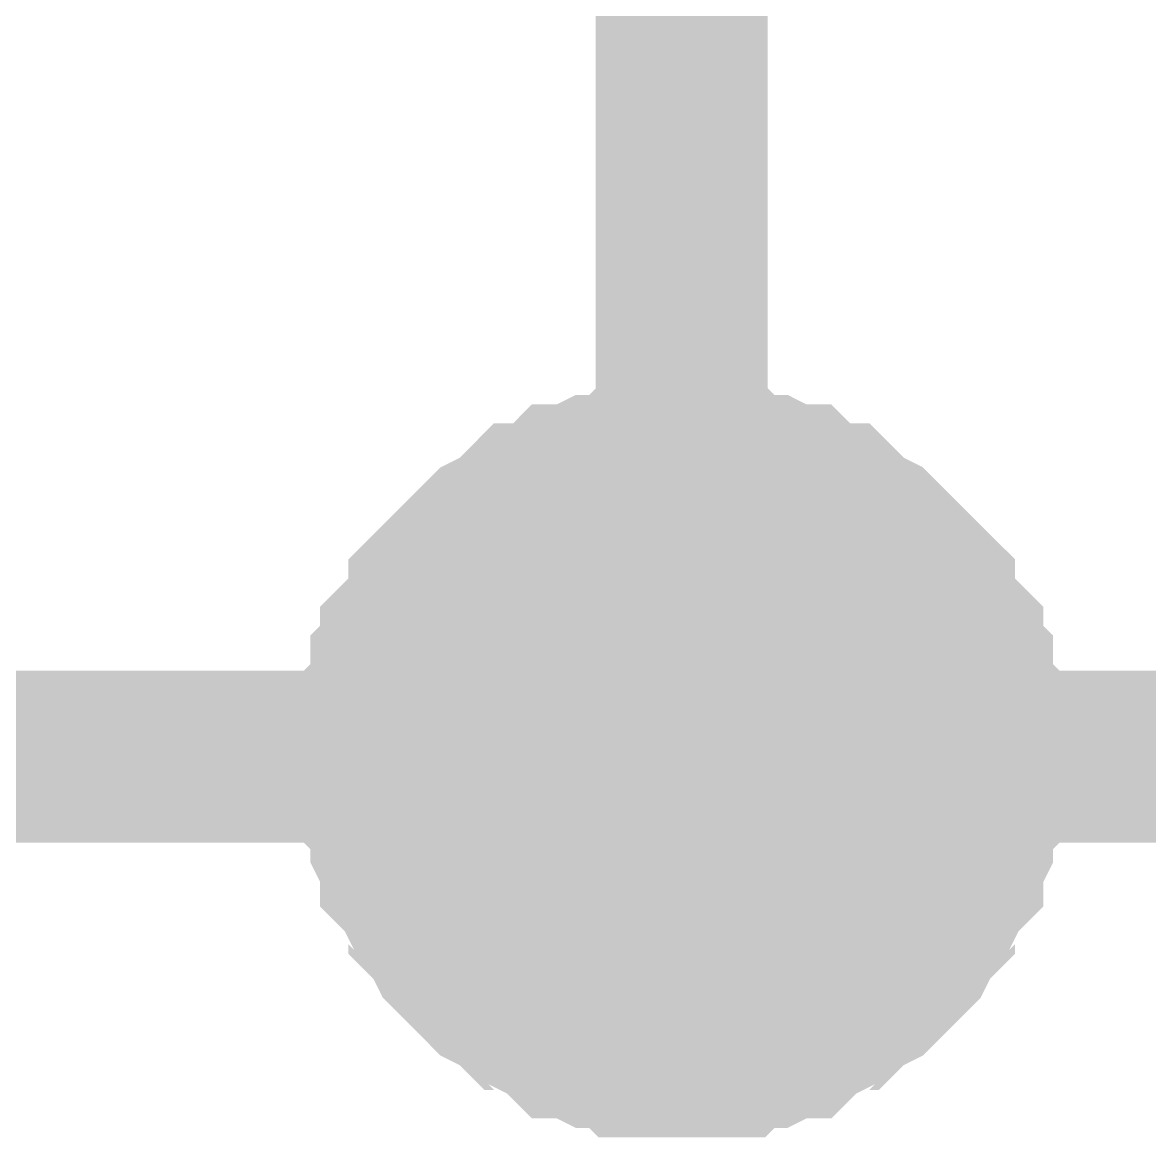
# Model space of a CAD drawing. Header units: millimetres. Extents: x 0 to 420, y 0 to 297.
# Drawn here: x 353.79 to 355.752, y 99.336 to 101.278 of the extents above; entities that cross this region are included whole.
import ezdxf

# ---------------------------------------------------------------- set-up
doc = ezdxf.new("R2010")
doc.units = ezdxf.units.MM
doc.layers.add('Sheet', color=255, linetype='Continuous')

msp = doc.modelspace()

# ---------------------------------------------------------------- linework, layer by layer
at = {"layer": 'Sheet'}
for points, const_width in [([(347.4401, 107.5002), (354.9377, 107.5002), (354.9377, 104.9998), (354.9377, 102.4994), (354.9377, 99.9991), (347.4401, 99.9991)], 0.2997), ([(354.4247, 99.9991), (354.4247, 100.0322), (354.4247, 100.0487), (354.4247, 100.0818), (354.4412, 100.0984), (354.4412, 100.1315), (354.4412, 100.1481), (354.4578, 100.1646), (354.4578, 100.1978), (354.4743, 100.2143), (354.4909, 100.2309), (354.5074, 100.264), (354.5074, 100.2806), (354.524, 100.2971), (354.5405, 100.3137), (354.5571, 100.3302), (354.5736, 100.3468), (354.5902, 100.3633), (354.6067, 100.3799), (354.6398, 100.3965), (354.6564, 100.413), (354.6729, 100.4296), (354.6895, 100.4296), (354.7226, 100.4461), (354.7391, 100.4627), (354.7557, 100.4627), (354.7888, 100.4793), (354.8053, 100.4793), (354.8384, 100.4793), (354.855, 100.4958), (354.8881, 100.4958), (354.9046, 100.4958), (354.9377, 100.4958)], 0.2997), ([(354.4247, 99.9991), (354.4247, 100.0322), (354.4247, 100.0487), (354.4247, 100.0818), (354.4412, 100.0984), (354.4412, 100.1315), (354.4412, 100.1481), (354.4578, 100.1646), (354.4578, 100.1978), (354.4743, 100.2143), (354.4909, 100.2309), (354.5074, 100.264), (354.5074, 100.2806), (354.524, 100.2971), (354.5405, 100.3137), (354.5571, 100.3302), (354.5736, 100.3468), (354.5902, 100.3633), (354.6067, 100.3799), (354.6398, 100.3965), (354.6564, 100.413), (354.6729, 100.4296), (354.6895, 100.4296), (354.7226, 100.4461), (354.7391, 100.4627), (354.7557, 100.4627), (354.7888, 100.4793), (354.8053, 100.4793), (354.8384, 100.4793), (354.855, 100.4958), (354.8881, 100.4958), (354.9046, 100.4958), (354.9377, 100.4958)], 0.2997), ([(354.4247, 99.9991), (354.4247, 100.0322), (354.4247, 100.0487), (354.4247, 100.0818), (354.4412, 100.0984), (354.4412, 100.1315), (354.4412, 100.1481), (354.4578, 100.1646), (354.4578, 100.1978), (354.4743, 100.2143), (354.4909, 100.2309), (354.5074, 100.264), (354.5074, 100.2806), (354.524, 100.2971), (354.5405, 100.3137), (354.5571, 100.3302), (354.5736, 100.3468), (354.5902, 100.3633), (354.6067, 100.3799), (354.6398, 100.3965), (354.6564, 100.413), (354.6729, 100.4296), (354.6895, 100.4296), (354.7226, 100.4461), (354.7391, 100.4627), (354.7557, 100.4627), (354.7888, 100.4793), (354.8053, 100.4793), (354.8384, 100.4793), (354.855, 100.4958), (354.8881, 100.4958), (354.9046, 100.4958), (354.9377, 100.4958)], 0.2997), ([(354.4247, 99.9991), (354.4247, 100.0322), (354.4247, 100.0487), (354.4247, 100.0818), (354.4412, 100.0984), (354.4412, 100.1315), (354.4412, 100.1481), (354.4578, 100.1646), (354.4578, 100.1978), (354.4743, 100.2143), (354.4909, 100.2309), (354.5074, 100.264), (354.5074, 100.2806), (354.524, 100.2971), (354.5405, 100.3137), (354.5571, 100.3302), (354.5736, 100.3468), (354.5902, 100.3633), (354.6067, 100.3799), (354.6398, 100.3965), (354.6564, 100.413), (354.6729, 100.4296), (354.6895, 100.4296), (354.7226, 100.4461), (354.7391, 100.4627), (354.7557, 100.4627), (354.7888, 100.4793), (354.8053, 100.4793), (354.8384, 100.4793), (354.855, 100.4958), (354.8881, 100.4958), (354.9046, 100.4958), (354.9377, 100.4958)], 0.2997), ([(354.9377, 100.4958), (354.9377, 100.4958)], 0.2997), ([(354.9377, 100.4958), (354.9708, 100.4958), (354.9874, 100.4958), (355.0205, 100.4958), (355.037, 100.4793), (355.0701, 100.4793), (355.0867, 100.4793), (355.1198, 100.4627), (355.1363, 100.4627), (355.1529, 100.4461), (355.186, 100.4296), (355.2026, 100.4296), (355.2191, 100.413), (355.2357, 100.3965), (355.2688, 100.3799), (355.2853, 100.3633), (355.3019, 100.3468), (355.3184, 100.3302), (355.335, 100.3137), (355.3515, 100.2971), (355.3681, 100.2806), (355.3681, 100.264), (355.3846, 100.2309), (355.4012, 100.2143), (355.4177, 100.1978), (355.4177, 100.1646), (355.4343, 100.1481), (355.4343, 100.1315), (355.4343, 100.0984), (355.4508, 100.0818), (355.4508, 100.0487), (355.4508, 100.0322), (355.4508, 99.9991)], 0.2997), ([(354.9377, 100.4958), (354.9377, 100.4958)], 0.2997), ([(354.9377, 100.4958), (354.9708, 100.4958), (354.9874, 100.4958), (355.0205, 100.4958), (355.037, 100.4793), (355.0701, 100.4793), (355.0867, 100.4793), (355.1198, 100.4627), (355.1363, 100.4627), (355.1529, 100.4461), (355.186, 100.4296), (355.2026, 100.4296), (355.2191, 100.413), (355.2357, 100.3965), (355.2688, 100.3799), (355.2853, 100.3633), (355.3019, 100.3468), (355.3184, 100.3302), (355.335, 100.3137), (355.3515, 100.2971), (355.3681, 100.2806), (355.3681, 100.264), (355.3846, 100.2309), (355.4012, 100.2143), (355.4177, 100.1978), (355.4177, 100.1646), (355.4343, 100.1481), (355.4343, 100.1315), (355.4343, 100.0984), (355.4508, 100.0818), (355.4508, 100.0487), (355.4508, 100.0322), (355.4508, 99.9991)], 0.2997), ([(354.9377, 100.4958), (354.9377, 100.4958)], 0.2997), ([(354.9377, 100.4958), (354.9708, 100.4958), (354.9874, 100.4958), (355.0205, 100.4958), (355.037, 100.4793), (355.0701, 100.4793), (355.0867, 100.4793), (355.1198, 100.4627), (355.1363, 100.4627), (355.1529, 100.4461), (355.186, 100.4296), (355.2026, 100.4296), (355.2191, 100.413), (355.2357, 100.3965), (355.2688, 100.3799), (355.2853, 100.3633), (355.3019, 100.3468), (355.3184, 100.3302), (355.335, 100.3137), (355.3515, 100.2971), (355.3681, 100.2806), (355.3681, 100.264), (355.3846, 100.2309), (355.4012, 100.2143), (355.4177, 100.1978), (355.4177, 100.1646), (355.4343, 100.1481), (355.4343, 100.1315), (355.4343, 100.0984), (355.4508, 100.0818), (355.4508, 100.0487), (355.4508, 100.0322), (355.4508, 99.9991)], 0.2997), ([(354.9377, 100.4958), (354.9377, 100.4958)], 0.2997), ([(354.9377, 100.4958), (354.9708, 100.4958), (354.9874, 100.4958), (355.0205, 100.4958), (355.037, 100.4793), (355.0701, 100.4793), (355.0867, 100.4793), (355.1198, 100.4627), (355.1363, 100.4627), (355.1529, 100.4461), (355.186, 100.4296), (355.2026, 100.4296), (355.2191, 100.413), (355.2357, 100.3965), (355.2688, 100.3799), (355.2853, 100.3633), (355.3019, 100.3468), (355.3184, 100.3302), (355.335, 100.3137), (355.3515, 100.2971), (355.3681, 100.2806), (355.3681, 100.264), (355.3846, 100.2309), (355.4012, 100.2143), (355.4177, 100.1978), (355.4177, 100.1646), (355.4343, 100.1481), (355.4343, 100.1315), (355.4343, 100.0984), (355.4508, 100.0818), (355.4508, 100.0487), (355.4508, 100.0322), (355.4508, 99.9991)], 0.2997), ([(354.4247, 99.9991), (354.4247, 100.0322), (354.4247, 100.0487), (354.4247, 100.0818), (354.4412, 100.0984), (354.4412, 100.1315), (354.4412, 100.1481), (354.4578, 100.1646), (354.4578, 100.1978), (354.4743, 100.2143), (354.4909, 100.2309), (354.5074, 100.264), (354.5074, 100.2806), (354.524, 100.2971), (354.5405, 100.3137), (354.5571, 100.3302), (354.5736, 100.3468), (354.5902, 100.3633), (354.6067, 100.3799), (354.6398, 100.3965), (354.6564, 100.413), (354.6729, 100.4296), (354.6895, 100.4296), (354.7226, 100.4461), (354.7391, 100.4627), (354.7557, 100.4627), (354.7888, 100.4793), (354.8053, 100.4793), (354.8384, 100.4793), (354.855, 100.4958), (354.8881, 100.4958), (354.9046, 100.4958), (354.9377, 100.4958)], 0.0991), ([(354.4247, 99.9991), (354.4247, 100.0322), (354.4247, 100.0487), (354.4247, 100.0818), (354.4412, 100.0984), (354.4412, 100.1315), (354.4412, 100.1481), (354.4578, 100.1646), (354.4578, 100.1978), (354.4743, 100.2143), (354.4909, 100.2309), (354.5074, 100.264), (354.5074, 100.2806), (354.524, 100.2971), (354.5405, 100.3137), (354.5571, 100.3302), (354.5736, 100.3468), (354.5902, 100.3633), (354.6067, 100.3799), (354.6398, 100.3965), (354.6564, 100.413), (354.6729, 100.4296), (354.6895, 100.4296), (354.7226, 100.4461), (354.7391, 100.4627), (354.7557, 100.4627), (354.7888, 100.4793), (354.8053, 100.4793), (354.8384, 100.4793), (354.855, 100.4958), (354.8881, 100.4958), (354.9046, 100.4958), (354.9377, 100.4958)], 0.0991), ([(354.4247, 99.9991), (354.4247, 100.0322), (354.4247, 100.0487), (354.4247, 100.0818), (354.4412, 100.0984), (354.4412, 100.1315), (354.4412, 100.1481), (354.4578, 100.1646), (354.4578, 100.1978), (354.4743, 100.2143), (354.4909, 100.2309), (354.5074, 100.264), (354.5074, 100.2806), (354.524, 100.2971), (354.5405, 100.3137), (354.5571, 100.3302), (354.5736, 100.3468), (354.5902, 100.3633), (354.6067, 100.3799), (354.6398, 100.3965), (354.6564, 100.413), (354.6729, 100.4296), (354.6895, 100.4296), (354.7226, 100.4461), (354.7391, 100.4627), (354.7557, 100.4627), (354.7888, 100.4793), (354.8053, 100.4793), (354.8384, 100.4793), (354.855, 100.4958), (354.8881, 100.4958), (354.9046, 100.4958), (354.9377, 100.4958)], 0.0991), ([(354.4247, 99.9991), (354.4247, 100.0322), (354.4247, 100.0487), (354.4247, 100.0818), (354.4412, 100.0984), (354.4412, 100.1315), (354.4412, 100.1481), (354.4578, 100.1646), (354.4578, 100.1978), (354.4743, 100.2143), (354.4909, 100.2309), (354.5074, 100.264), (354.5074, 100.2806), (354.524, 100.2971), (354.5405, 100.3137), (354.5571, 100.3302), (354.5736, 100.3468), (354.5902, 100.3633), (354.6067, 100.3799), (354.6398, 100.3965), (354.6564, 100.413), (354.6729, 100.4296), (354.6895, 100.4296), (354.7226, 100.4461), (354.7391, 100.4627), (354.7557, 100.4627), (354.7888, 100.4793), (354.8053, 100.4793), (354.8384, 100.4793), (354.855, 100.4958), (354.8881, 100.4958), (354.9046, 100.4958), (354.9377, 100.4958)], 0.0991), ([(354.9377, 100.4958), (354.9377, 100.4958)], 0.0991), ([(354.9377, 100.4958), (354.9708, 100.4958), (354.9874, 100.4958), (355.0205, 100.4958), (355.037, 100.4793), (355.0701, 100.4793), (355.0867, 100.4793), (355.1198, 100.4627), (355.1363, 100.4627), (355.1529, 100.4461), (355.186, 100.4296), (355.2026, 100.4296), (355.2191, 100.413), (355.2357, 100.3965), (355.2688, 100.3799), (355.2853, 100.3633), (355.3019, 100.3468), (355.3184, 100.3302), (355.335, 100.3137), (355.3515, 100.2971), (355.3681, 100.2806), (355.3681, 100.264), (355.3846, 100.2309), (355.4012, 100.2143), (355.4177, 100.1978), (355.4177, 100.1646), (355.4343, 100.1481), (355.4343, 100.1315), (355.4343, 100.0984), (355.4508, 100.0818), (355.4508, 100.0487), (355.4508, 100.0322), (355.4508, 99.9991)], 0.0991), ([(354.9377, 100.4958), (354.9377, 100.4958)], 0.0991), ([(354.9377, 100.4958), (354.9708, 100.4958), (354.9874, 100.4958), (355.0205, 100.4958), (355.037, 100.4793), (355.0701, 100.4793), (355.0867, 100.4793), (355.1198, 100.4627), (355.1363, 100.4627), (355.1529, 100.4461), (355.186, 100.4296), (355.2026, 100.4296), (355.2191, 100.413), (355.2357, 100.3965), (355.2688, 100.3799), (355.2853, 100.3633), (355.3019, 100.3468), (355.3184, 100.3302), (355.335, 100.3137), (355.3515, 100.2971), (355.3681, 100.2806), (355.3681, 100.264), (355.3846, 100.2309), (355.4012, 100.2143), (355.4177, 100.1978), (355.4177, 100.1646), (355.4343, 100.1481), (355.4343, 100.1315), (355.4343, 100.0984), (355.4508, 100.0818), (355.4508, 100.0487), (355.4508, 100.0322), (355.4508, 99.9991)], 0.0991), ([(354.9377, 100.4958), (354.9377, 100.4958)], 0.0991), ([(354.9377, 100.4958), (354.9708, 100.4958), (354.9874, 100.4958), (355.0205, 100.4958), (355.037, 100.4793), (355.0701, 100.4793), (355.0867, 100.4793), (355.1198, 100.4627), (355.1363, 100.4627), (355.1529, 100.4461), (355.186, 100.4296), (355.2026, 100.4296), (355.2191, 100.413), (355.2357, 100.3965), (355.2688, 100.3799), (355.2853, 100.3633), (355.3019, 100.3468), (355.3184, 100.3302), (355.335, 100.3137), (355.3515, 100.2971), (355.3681, 100.2806), (355.3681, 100.264), (355.3846, 100.2309), (355.4012, 100.2143), (355.4177, 100.1978), (355.4177, 100.1646), (355.4343, 100.1481), (355.4343, 100.1315), (355.4343, 100.0984), (355.4508, 100.0818), (355.4508, 100.0487), (355.4508, 100.0322), (355.4508, 99.9991)], 0.0991), ([(354.9377, 100.4958), (354.9377, 100.4958)], 0.0991), ([(354.9377, 100.4958), (354.9708, 100.4958), (354.9874, 100.4958), (355.0205, 100.4958), (355.037, 100.4793), (355.0701, 100.4793), (355.0867, 100.4793), (355.1198, 100.4627), (355.1363, 100.4627), (355.1529, 100.4461), (355.186, 100.4296), (355.2026, 100.4296), (355.2191, 100.413), (355.2357, 100.3965), (355.2688, 100.3799), (355.2853, 100.3633), (355.3019, 100.3468), (355.3184, 100.3302), (355.335, 100.3137), (355.3515, 100.2971), (355.3681, 100.2806), (355.3681, 100.264), (355.3846, 100.2309), (355.4012, 100.2143), (355.4177, 100.1978), (355.4177, 100.1646), (355.4343, 100.1481), (355.4343, 100.1315), (355.4343, 100.0984), (355.4508, 100.0818), (355.4508, 100.0487), (355.4508, 100.0322), (355.4508, 99.9991)], 0.0991), ([(354.9377, 99.4857), (354.9046, 99.4857), (354.8881, 99.4857), (354.855, 99.4857), (354.8384, 99.5023), (354.8053, 99.5023), (354.7888, 99.5023), (354.7557, 99.5188), (354.7391, 99.5188), (354.7226, 99.5354), (354.6895, 99.552), (354.6729, 99.5685), (354.6564, 99.5685), (354.6398, 99.5851), (354.6067, 99.6016), (354.5902, 99.6182), (354.5736, 99.6348), (354.5571, 99.6513), (354.5405, 99.6679), (354.524, 99.701), (354.5074, 99.7176), (354.5074, 99.7341), (354.4909, 99.7507), (354.4743, 99.7838), (354.4578, 99.8003), (354.4578, 99.8169), (354.4412, 99.85), (354.4412, 99.8666), (354.4412, 99.8997), (354.4247, 99.9163), (354.4247, 99.9494), (354.4247, 99.9659), (354.4247, 99.9991)], 0.2997), ([(354.4247, 99.9991), (354.4247, 99.9991)], 0.2997), ([(354.9377, 99.4857), (354.9046, 99.4857), (354.8881, 99.4857), (354.855, 99.4857), (354.8384, 99.5023), (354.8053, 99.5023), (354.7888, 99.5023), (354.7557, 99.5188), (354.7391, 99.5188), (354.7226, 99.5354), (354.6895, 99.552), (354.6729, 99.5685), (354.6564, 99.5685), (354.6398, 99.5851), (354.6067, 99.6016), (354.5902, 99.6182), (354.5736, 99.6348), (354.5571, 99.6513), (354.5405, 99.6679), (354.524, 99.701), (354.5074, 99.7176), (354.5074, 99.7341), (354.4909, 99.7507), (354.4743, 99.7838), (354.4578, 99.8003), (354.4578, 99.8169), (354.4412, 99.85), (354.4412, 99.8666), (354.4412, 99.8997), (354.4247, 99.9163), (354.4247, 99.9494), (354.4247, 99.9659), (354.4247, 99.9991)], 0.2997), ([(354.4247, 99.9991), (354.4247, 99.9991)], 0.2997), ([(354.9377, 99.4857), (354.9046, 99.4857), (354.8881, 99.4857), (354.855, 99.4857), (354.8384, 99.5023), (354.8053, 99.5023), (354.7888, 99.5023), (354.7557, 99.5188), (354.7391, 99.5188), (354.7226, 99.5354), (354.6895, 99.552), (354.6729, 99.5685), (354.6564, 99.5685), (354.6398, 99.5851), (354.6067, 99.6016), (354.5902, 99.6182), (354.5736, 99.6348), (354.5571, 99.6513), (354.5405, 99.6679), (354.524, 99.701), (354.5074, 99.7176), (354.5074, 99.7341), (354.4909, 99.7507), (354.4743, 99.7838), (354.4578, 99.8003), (354.4578, 99.8169), (354.4412, 99.85), (354.4412, 99.8666), (354.4412, 99.8997), (354.4247, 99.9163), (354.4247, 99.9494), (354.4247, 99.9659), (354.4247, 99.9991)], 0.2997), ([(354.4247, 99.9991), (354.4247, 99.9991)], 0.2997), ([(354.9377, 99.4857), (354.9046, 99.4857), (354.8881, 99.4857), (354.855, 99.4857), (354.8384, 99.5023), (354.8053, 99.5023), (354.7888, 99.5023), (354.7557, 99.5188), (354.7391, 99.5188), (354.7226, 99.5354), (354.6895, 99.552), (354.6729, 99.5685), (354.6564, 99.5685), (354.6398, 99.5851), (354.6067, 99.6016), (354.5902, 99.6182), (354.5736, 99.6348), (354.5571, 99.6513), (354.5405, 99.6679), (354.524, 99.701), (354.5074, 99.7176), (354.5074, 99.7341), (354.4909, 99.7507), (354.4743, 99.7838), (354.4578, 99.8003), (354.4578, 99.8169), (354.4412, 99.85), (354.4412, 99.8666), (354.4412, 99.8997), (354.4247, 99.9163), (354.4247, 99.9494), (354.4247, 99.9659), (354.4247, 99.9991)], 0.2997), ([(354.4247, 99.9991), (354.4247, 99.9991)], 0.2997), ([(354.9377, 99.9991), (382.4291, 99.9991)], 0.2997), ([(355.4508, 99.9991), (355.4508, 99.9659), (355.4508, 99.9494), (355.4508, 99.9163), (355.4343, 99.8997), (355.4343, 99.8666), (355.4343, 99.85), (355.4177, 99.8169), (355.4177, 99.8003), (355.4012, 99.7838), (355.3846, 99.7507), (355.3681, 99.7341), (355.3681, 99.7176), (355.3515, 99.701), (355.335, 99.6679), (355.3184, 99.6513), (355.3019, 99.6348), (355.2853, 99.6182), (355.2688, 99.6016), (355.2357, 99.5851), (355.2191, 99.5685), (355.2026, 99.5685), (355.186, 99.552), (355.1529, 99.5354), (355.1363, 99.5188), (355.1198, 99.5188), (355.0867, 99.5023), (355.0701, 99.5023), (355.037, 99.5023), (355.0205, 99.4857), (354.9874, 99.4857), (354.9708, 99.4857), (354.9377, 99.4857)], 0.2997), ([(355.4508, 99.9991), (355.4508, 99.9659), (355.4508, 99.9494), (355.4508, 99.9163), (355.4343, 99.8997), (355.4343, 99.8666), (355.4343, 99.85), (355.4177, 99.8169), (355.4177, 99.8003), (355.4012, 99.7838), (355.3846, 99.7507), (355.3681, 99.7341), (355.3681, 99.7176), (355.3515, 99.701), (355.335, 99.6679), (355.3184, 99.6513), (355.3019, 99.6348), (355.2853, 99.6182), (355.2688, 99.6016), (355.2357, 99.5851), (355.2191, 99.5685), (355.2026, 99.5685), (355.186, 99.552), (355.1529, 99.5354), (355.1363, 99.5188), (355.1198, 99.5188), (355.0867, 99.5023), (355.0701, 99.5023), (355.037, 99.5023), (355.0205, 99.4857), (354.9874, 99.4857), (354.9708, 99.4857), (354.9377, 99.4857)], 0.2997), ([(355.4508, 99.9991), (355.4508, 99.9659), (355.4508, 99.9494), (355.4508, 99.9163), (355.4343, 99.8997), (355.4343, 99.8666), (355.4343, 99.85), (355.4177, 99.8169), (355.4177, 99.8003), (355.4012, 99.7838), (355.3846, 99.7507), (355.3681, 99.7341), (355.3681, 99.7176), (355.3515, 99.701), (355.335, 99.6679), (355.3184, 99.6513), (355.3019, 99.6348), (355.2853, 99.6182), (355.2688, 99.6016), (355.2357, 99.5851), (355.2191, 99.5685), (355.2026, 99.5685), (355.186, 99.552), (355.1529, 99.5354), (355.1363, 99.5188), (355.1198, 99.5188), (355.0867, 99.5023), (355.0701, 99.5023), (355.037, 99.5023), (355.0205, 99.4857), (354.9874, 99.4857), (354.9708, 99.4857), (354.9377, 99.4857)], 0.2997), ([(355.4508, 99.9991), (355.4508, 99.9659), (355.4508, 99.9494), (355.4508, 99.9163), (355.4343, 99.8997), (355.4343, 99.8666), (355.4343, 99.85), (355.4177, 99.8169), (355.4177, 99.8003), (355.4012, 99.7838), (355.3846, 99.7507), (355.3681, 99.7341), (355.3681, 99.7176), (355.3515, 99.701), (355.335, 99.6679), (355.3184, 99.6513), (355.3019, 99.6348), (355.2853, 99.6182), (355.2688, 99.6016), (355.2357, 99.5851), (355.2191, 99.5685), (355.2026, 99.5685), (355.186, 99.552), (355.1529, 99.5354), (355.1363, 99.5188), (355.1198, 99.5188), (355.0867, 99.5023), (355.0701, 99.5023), (355.037, 99.5023), (355.0205, 99.4857), (354.9874, 99.4857), (354.9708, 99.4857), (354.9377, 99.4857)], 0.2997), ([(355.4508, 99.9991), (355.4508, 99.9991), (355.4508, 99.9991), (355.4508, 99.9991), (355.4508, 99.9991), (355.4508, 99.9991), (355.4508, 99.9991), (355.4508, 99.9991), (355.4508, 99.9991), (355.4508, 99.9991), (355.4508, 99.9991), (355.4508, 99.9991), (355.4508, 99.9991), (355.4508, 99.9991), (355.4508, 99.9991), (355.4508, 99.9991), (355.4508, 99.9991), (355.4508, 99.9991), (355.4508, 99.9991), (355.4508, 99.9991), (355.4508, 99.9991), (355.4508, 99.9991), (355.4508, 99.9991), (355.4508, 99.9991), (355.4508, 99.9991), (355.4508, 99.9991), (355.4508, 99.9991), (355.4508, 99.9991), (355.4508, 99.9991), (355.4508, 99.9991), (355.4508, 99.9991), (355.4508, 99.9991), (355.4508, 99.9991)], 0.2997), ([(355.4508, 99.9991), (355.4508, 99.9991)], 0.2997), ([(355.4508, 99.9991), (355.4508, 99.9991), (355.4508, 99.9991), (355.4508, 99.9991), (355.4508, 99.9991), (355.4508, 99.9991), (355.4508, 99.9991), (355.4508, 99.9991), (355.4508, 99.9991), (355.4508, 99.9991), (355.4508, 99.9991), (355.4508, 99.9991), (355.4508, 99.9991), (355.4508, 99.9991), (355.4508, 99.9991), (355.4508, 99.9991), (355.4508, 99.9991), (355.4508, 99.9991), (355.4508, 99.9991), (355.4508, 99.9991), (355.4508, 99.9991), (355.4508, 99.9991), (355.4508, 99.9991), (355.4508, 99.9991), (355.4508, 99.9991), (355.4508, 99.9991), (355.4508, 99.9991), (355.4508, 99.9991), (355.4508, 99.9991), (355.4508, 99.9991), (355.4508, 99.9991), (355.4508, 99.9991), (355.4508, 99.9991)], 0.2997), ([(355.4508, 99.9991), (355.4508, 99.9991)], 0.2997), ([(355.4508, 99.9991), (355.4508, 99.9991), (355.4508, 99.9991), (355.4508, 99.9991), (355.4508, 99.9991), (355.4508, 99.9991), (355.4508, 99.9991), (355.4508, 99.9991), (355.4508, 99.9991), (355.4508, 99.9991), (355.4508, 99.9991), (355.4508, 99.9991), (355.4508, 99.9991), (355.4508, 99.9991), (355.4508, 99.9991), (355.4508, 99.9991), (355.4508, 99.9991), (355.4508, 99.9991), (355.4508, 99.9991), (355.4508, 99.9991), (355.4508, 99.9991), (355.4508, 99.9991), (355.4508, 99.9991), (355.4508, 99.9991), (355.4508, 99.9991), (355.4508, 99.9991), (355.4508, 99.9991), (355.4508, 99.9991), (355.4508, 99.9991), (355.4508, 99.9991), (355.4508, 99.9991), (355.4508, 99.9991), (355.4508, 99.9991)], 0.2997), ([(355.4508, 99.9991), (355.4508, 99.9991)], 0.2997), ([(355.4508, 99.9991), (355.4508, 99.9991), (355.4508, 99.9991), (355.4508, 99.9991), (355.4508, 99.9991), (355.4508, 99.9991), (355.4508, 99.9991), (355.4508, 99.9991), (355.4508, 99.9991), (355.4508, 99.9991), (355.4508, 99.9991), (355.4508, 99.9991), (355.4508, 99.9991), (355.4508, 99.9991), (355.4508, 99.9991), (355.4508, 99.9991), (355.4508, 99.9991), (355.4508, 99.9991), (355.4508, 99.9991), (355.4508, 99.9991), (355.4508, 99.9991), (355.4508, 99.9991), (355.4508, 99.9991), (355.4508, 99.9991), (355.4508, 99.9991), (355.4508, 99.9991), (355.4508, 99.9991), (355.4508, 99.9991), (355.4508, 99.9991), (355.4508, 99.9991), (355.4508, 99.9991), (355.4508, 99.9991), (355.4508, 99.9991)], 0.2997), ([(355.4508, 99.9991), (355.4508, 99.9991)], 0.2997), ([(354.9377, 99.4857), (354.9046, 99.4857), (354.8881, 99.4857), (354.855, 99.4857), (354.8384, 99.5023), (354.8053, 99.5023), (354.7888, 99.5023), (354.7557, 99.5188), (354.7391, 99.5188), (354.7226, 99.5354), (354.6895, 99.552), (354.6729, 99.5685), (354.6564, 99.5685), (354.6398, 99.5851), (354.6067, 99.6016), (354.5902, 99.6182), (354.5736, 99.6348), (354.5571, 99.6513), (354.5405, 99.6679), (354.524, 99.701), (354.5074, 99.7176), (354.5074, 99.7341), (354.4909, 99.7507), (354.4743, 99.7838), (354.4578, 99.8003), (354.4578, 99.8169), (354.4412, 99.85), (354.4412, 99.8666), (354.4412, 99.8997), (354.4247, 99.9163), (354.4247, 99.9494), (354.4247, 99.9659), (354.4247, 99.9991)], 0.0991), ([(354.4247, 99.9991), (354.4247, 99.9991)], 0.0991), ([(354.9377, 99.4857), (354.9046, 99.4857), (354.8881, 99.4857), (354.855, 99.4857), (354.8384, 99.5023), (354.8053, 99.5023), (354.7888, 99.5023), (354.7557, 99.5188), (354.7391, 99.5188), (354.7226, 99.5354), (354.6895, 99.552), (354.6729, 99.5685), (354.6564, 99.5685), (354.6398, 99.5851), (354.6067, 99.6016), (354.5902, 99.6182), (354.5736, 99.6348), (354.5571, 99.6513), (354.5405, 99.6679), (354.524, 99.701), (354.5074, 99.7176), (354.5074, 99.7341), (354.4909, 99.7507), (354.4743, 99.7838), (354.4578, 99.8003), (354.4578, 99.8169), (354.4412, 99.85), (354.4412, 99.8666), (354.4412, 99.8997), (354.4247, 99.9163), (354.4247, 99.9494), (354.4247, 99.9659), (354.4247, 99.9991)], 0.0991), ([(354.4247, 99.9991), (354.4247, 99.9991)], 0.0991), ([(354.9377, 99.4857), (354.9046, 99.4857), (354.8881, 99.4857), (354.855, 99.4857), (354.8384, 99.5023), (354.8053, 99.5023), (354.7888, 99.5023), (354.7557, 99.5188), (354.7391, 99.5188), (354.7226, 99.5354), (354.6895, 99.552), (354.6729, 99.5685), (354.6564, 99.5685), (354.6398, 99.5851), (354.6067, 99.6016), (354.5902, 99.6182), (354.5736, 99.6348), (354.5571, 99.6513), (354.5405, 99.6679), (354.524, 99.701), (354.5074, 99.7176), (354.5074, 99.7341), (354.4909, 99.7507), (354.4743, 99.7838), (354.4578, 99.8003), (354.4578, 99.8169), (354.4412, 99.85), (354.4412, 99.8666), (354.4412, 99.8997), (354.4247, 99.9163), (354.4247, 99.9494), (354.4247, 99.9659), (354.4247, 99.9991)], 0.0991), ([(354.4247, 99.9991), (354.4247, 99.9991)], 0.0991), ([(354.9377, 99.4857), (354.9046, 99.4857), (354.8881, 99.4857), (354.855, 99.4857), (354.8384, 99.5023), (354.8053, 99.5023), (354.7888, 99.5023), (354.7557, 99.5188), (354.7391, 99.5188), (354.7226, 99.5354), (354.6895, 99.552), (354.6729, 99.5685), (354.6564, 99.5685), (354.6398, 99.5851), (354.6067, 99.6016), (354.5902, 99.6182), (354.5736, 99.6348), (354.5571, 99.6513), (354.5405, 99.6679), (354.524, 99.701), (354.5074, 99.7176), (354.5074, 99.7341), (354.4909, 99.7507), (354.4743, 99.7838), (354.4578, 99.8003), (354.4578, 99.8169), (354.4412, 99.85), (354.4412, 99.8666), (354.4412, 99.8997), (354.4247, 99.9163), (354.4247, 99.9494), (354.4247, 99.9659), (354.4247, 99.9991)], 0.0991), ([(354.4247, 99.9991), (354.4247, 99.9991)], 0.0991), ([(355.4508, 99.9991), (355.4508, 99.9659), (355.4508, 99.9494), (355.4508, 99.9163), (355.4343, 99.8997), (355.4343, 99.8666), (355.4343, 99.85), (355.4177, 99.8169), (355.4177, 99.8003), (355.4012, 99.7838), (355.3846, 99.7507), (355.3681, 99.7341), (355.3681, 99.7176), (355.3515, 99.701), (355.335, 99.6679), (355.3184, 99.6513), (355.3019, 99.6348), (355.2853, 99.6182), (355.2688, 99.6016), (355.2357, 99.5851), (355.2191, 99.5685), (355.2026, 99.5685), (355.186, 99.552), (355.1529, 99.5354), (355.1363, 99.5188), (355.1198, 99.5188), (355.0867, 99.5023), (355.0701, 99.5023), (355.037, 99.5023), (355.0205, 99.4857), (354.9874, 99.4857), (354.9708, 99.4857), (354.9377, 99.4857)], 0.0991), ([(355.4508, 99.9991), (355.4508, 99.9659), (355.4508, 99.9494), (355.4508, 99.9163), (355.4343, 99.8997), (355.4343, 99.8666), (355.4343, 99.85), (355.4177, 99.8169), (355.4177, 99.8003), (355.4012, 99.7838), (355.3846, 99.7507), (355.3681, 99.7341), (355.3681, 99.7176), (355.3515, 99.701), (355.335, 99.6679), (355.3184, 99.6513), (355.3019, 99.6348), (355.2853, 99.6182), (355.2688, 99.6016), (355.2357, 99.5851), (355.2191, 99.5685), (355.2026, 99.5685), (355.186, 99.552), (355.1529, 99.5354), (355.1363, 99.5188), (355.1198, 99.5188), (355.0867, 99.5023), (355.0701, 99.5023), (355.037, 99.5023), (355.0205, 99.4857), (354.9874, 99.4857), (354.9708, 99.4857), (354.9377, 99.4857)], 0.0991), ([(355.4508, 99.9991), (355.4508, 99.9659), (355.4508, 99.9494), (355.4508, 99.9163), (355.4343, 99.8997), (355.4343, 99.8666), (355.4343, 99.85), (355.4177, 99.8169), (355.4177, 99.8003), (355.4012, 99.7838), (355.3846, 99.7507), (355.3681, 99.7341), (355.3681, 99.7176), (355.3515, 99.701), (355.335, 99.6679), (355.3184, 99.6513), (355.3019, 99.6348), (355.2853, 99.6182), (355.2688, 99.6016), (355.2357, 99.5851), (355.2191, 99.5685), (355.2026, 99.5685), (355.186, 99.552), (355.1529, 99.5354), (355.1363, 99.5188), (355.1198, 99.5188), (355.0867, 99.5023), (355.0701, 99.5023), (355.037, 99.5023), (355.0205, 99.4857), (354.9874, 99.4857), (354.9708, 99.4857), (354.9377, 99.4857)], 0.0991), ([(355.4508, 99.9991), (355.4508, 99.9659), (355.4508, 99.9494), (355.4508, 99.9163), (355.4343, 99.8997), (355.4343, 99.8666), (355.4343, 99.85), (355.4177, 99.8169), (355.4177, 99.8003), (355.4012, 99.7838), (355.3846, 99.7507), (355.3681, 99.7341), (355.3681, 99.7176), (355.3515, 99.701), (355.335, 99.6679), (355.3184, 99.6513), (355.3019, 99.6348), (355.2853, 99.6182), (355.2688, 99.6016), (355.2357, 99.5851), (355.2191, 99.5685), (355.2026, 99.5685), (355.186, 99.552), (355.1529, 99.5354), (355.1363, 99.5188), (355.1198, 99.5188), (355.0867, 99.5023), (355.0701, 99.5023), (355.037, 99.5023), (355.0205, 99.4857), (354.9874, 99.4857), (354.9708, 99.4857), (354.9377, 99.4857)], 0.0991), ([(355.4508, 99.9991), (355.4508, 99.9991), (355.4508, 99.9991), (355.4508, 99.9991), (355.4508, 99.9991), (355.4508, 99.9991), (355.4508, 99.9991), (355.4508, 99.9991), (355.4508, 99.9991), (355.4508, 99.9991), (355.4508, 99.9991), (355.4508, 99.9991), (355.4508, 99.9991), (355.4508, 99.9991), (355.4508, 99.9991), (355.4508, 99.9991), (355.4508, 99.9991), (355.4508, 99.9991), (355.4508, 99.9991), (355.4508, 99.9991), (355.4508, 99.9991), (355.4508, 99.9991), (355.4508, 99.9991), (355.4508, 99.9991), (355.4508, 99.9991), (355.4508, 99.9991), (355.4508, 99.9991), (355.4508, 99.9991), (355.4508, 99.9991), (355.4508, 99.9991), (355.4508, 99.9991), (355.4508, 99.9991), (355.4508, 99.9991)], 0.0991), ([(355.4508, 99.9991), (355.4508, 99.9991)], 0.0991), ([(355.4508, 99.9991), (355.4508, 99.9991), (355.4508, 99.9991), (355.4508, 99.9991), (355.4508, 99.9991), (355.4508, 99.9991), (355.4508, 99.9991), (355.4508, 99.9991), (355.4508, 99.9991), (355.4508, 99.9991), (355.4508, 99.9991), (355.4508, 99.9991), (355.4508, 99.9991), (355.4508, 99.9991), (355.4508, 99.9991), (355.4508, 99.9991), (355.4508, 99.9991), (355.4508, 99.9991), (355.4508, 99.9991), (355.4508, 99.9991), (355.4508, 99.9991), (355.4508, 99.9991), (355.4508, 99.9991), (355.4508, 99.9991), (355.4508, 99.9991), (355.4508, 99.9991), (355.4508, 99.9991), (355.4508, 99.9991), (355.4508, 99.9991), (355.4508, 99.9991), (355.4508, 99.9991), (355.4508, 99.9991), (355.4508, 99.9991)], 0.0991), ([(355.4508, 99.9991), (355.4508, 99.9991)], 0.0991), ([(355.4508, 99.9991), (355.4508, 99.9991), (355.4508, 99.9991), (355.4508, 99.9991), (355.4508, 99.9991), (355.4508, 99.9991), (355.4508, 99.9991), (355.4508, 99.9991), (355.4508, 99.9991), (355.4508, 99.9991), (355.4508, 99.9991), (355.4508, 99.9991), (355.4508, 99.9991), (355.4508, 99.9991), (355.4508, 99.9991), (355.4508, 99.9991), (355.4508, 99.9991), (355.4508, 99.9991), (355.4508, 99.9991), (355.4508, 99.9991), (355.4508, 99.9991), (355.4508, 99.9991), (355.4508, 99.9991), (355.4508, 99.9991), (355.4508, 99.9991), (355.4508, 99.9991), (355.4508, 99.9991), (355.4508, 99.9991), (355.4508, 99.9991), (355.4508, 99.9991), (355.4508, 99.9991), (355.4508, 99.9991), (355.4508, 99.9991)], 0.0991), ([(355.4508, 99.9991), (355.4508, 99.9991)], 0.0991), ([(355.4508, 99.9991), (355.4508, 99.9991), (355.4508, 99.9991), (355.4508, 99.9991), (355.4508, 99.9991), (355.4508, 99.9991), (355.4508, 99.9991), (355.4508, 99.9991), (355.4508, 99.9991), (355.4508, 99.9991), (355.4508, 99.9991), (355.4508, 99.9991), (355.4508, 99.9991), (355.4508, 99.9991), (355.4508, 99.9991), (355.4508, 99.9991), (355.4508, 99.9991), (355.4508, 99.9991), (355.4508, 99.9991), (355.4508, 99.9991), (355.4508, 99.9991), (355.4508, 99.9991), (355.4508, 99.9991), (355.4508, 99.9991), (355.4508, 99.9991), (355.4508, 99.9991), (355.4508, 99.9991), (355.4508, 99.9991), (355.4508, 99.9991), (355.4508, 99.9991), (355.4508, 99.9991), (355.4508, 99.9991), (355.4508, 99.9991)], 0.0991), ([(355.4508, 99.9991), (355.4508, 99.9991)], 0.0991)]:
    msp.add_lwpolyline(points, dxfattribs=dict(at, const_width=const_width))
at = {"layer": 'Sheet', "const_width": 0.508}
msp.add_lwpolyline([(354.746, 100, 1), (355.254, 100, 1)], format="xyb", close=True, dxfattribs=at)

doc.saveas('drawing.dxf')
